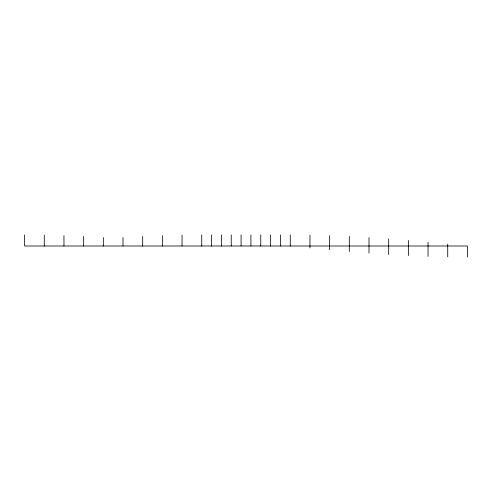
<?xml version="1.0" encoding="UTF-8"?>
<svg xmlns="http://www.w3.org/2000/svg" width="492" height="492" viewBox="0 0 492 492"><rect width="100%" height="100%" fill="white"/><g stroke="black" fill="none" stroke-linecap="round" stroke-linejoin="round"><path stroke-width="0.74" d="M467.4 257.07L467.4 246L24.6 246L24.6 234.93M447.72 244.075L447.72 256.904M428.04 242.212L428.04 256.4M408.36 240.465L408.36 255.588M388.68 238.884L388.68 254.481M369 237.519L369 253.116M349.32 236.412L349.32 251.535M329.64 235.6L329.64 249.788M309.96 235.096L309.96 247.925M290.28 234.93L290.28 246M280.44 234.93L280.44 246M270.6 234.93L270.6 246M260.76 234.93L260.76 246M250.92 234.93L250.92 246M241.08 234.93L241.08 246M231.24 234.93L231.24 246M221.4 234.93L221.4 246M211.56 234.93L211.56 246M201.72 234.93L201.72 246M182.04 235.096L182.04 246M162.36 235.6L162.36 246M142.68 236.412L142.68 246M123 237.519L123 246M103.32 237.519L103.32 246M83.64 236.412L83.64 246M63.96 235.6L63.96 246M44.28 235.096L44.28 246"/></g></svg>
